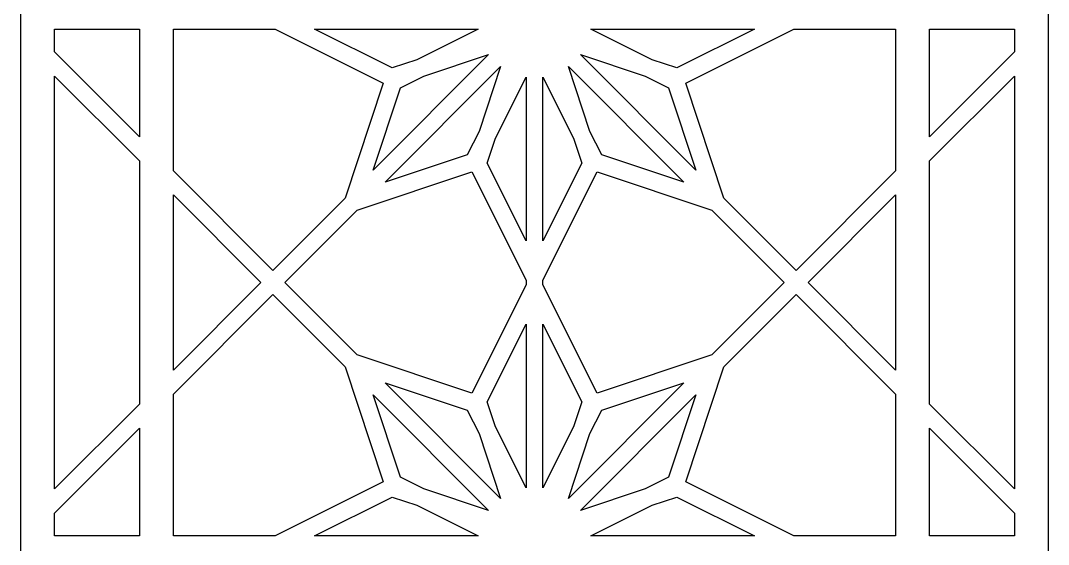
# Model space of a CAD drawing. Header units: centimetres. Extents: x -8.6 to 3.3, y -13.2 to 13.3.
# Drawn here: x -1.87 to 3.29, y 6.62 to 9.25 of the extents above; entities that cross this region are included whole.
import ezdxf

# ---------------------------------------------------------------- set-up
doc = ezdxf.new("R2010")
doc.units = ezdxf.units.CM
doc.header["$MEASUREMENT"] = 0
doc.layers.add('layer 1', color=7, linetype='Continuous')

msp = doc.modelspace()

# ---------------------------------------------------------------- linework, layer by layer
at = {"layer": 'layer 1', "color": 242}
for points, knots in [([(2.68951, -13.19703), (2.68951, -13.19703), (2.5192, -13.19703), (2.5192, -13.19703), (2.5192, -13.19703), (2.5192, -13.19703), (2.22854, -13.19703), (2.22854, -13.19703), (2.22854, -13.19703), (2.22854, -13.19703), (2.10813, -13.19703), (2.10813, -13.19703), (2.10813, -13.19703), (2.10813, -13.19703), (1.97829, -13.19703), (1.97829, -13.19703), (1.97829, -13.19703), (1.97829, -13.19703), (1.85787, -13.19703), (1.85787, -13.19703), (1.85787, -13.19703), (1.85787, -13.19703), (0.75188, -13.19703), (0.75188, -13.19703), (0.75188, -13.19703), (0.75188, -13.19703), (0.66673, -13.19703), (0.66673, -13.19703), (0.66673, -13.19703), (0.66673, -13.19703), (-0.43927, -13.19703), (-0.43927, -13.19703), (-0.43927, -13.19703), (-0.43927, -13.19703), (-0.55968, -13.19703), (-0.55968, -13.19703), (-0.55968, -13.19703), (-0.55968, -13.19703), (-0.68952, -13.19703), (-0.68952, -13.19703), (-0.68952, -13.19703), (-0.68952, -13.19703), (-0.80994, -13.19703), (-0.80994, -13.19703), (-0.80994, -13.19703), (-0.80994, -13.19703), (-1.1006, -13.19703), (-1.1006, -13.19703), (-1.1006, -13.19703), (-1.1006, -13.19703), (-1.27089, -13.19703), (-1.27089, -13.19703), (-1.27089, -13.19703), (-1.27089, -13.19703), (-1.86645, -13.19703), (-1.86645, -13.19703), (-1.86645, -13.19703), (-1.86645, -13.19703), (-1.86645, -11.89027), (-1.86645, -11.89027), (-1.86645, -11.89027), (-1.86645, -11.89027), (-1.86645, -11.78057), (-1.86645, -11.78057), (-1.86645, -11.78057), (-1.86645, -11.78057), (-1.86645, -11.76985), (-1.86645, -11.76985), (-1.86645, -11.76985), (-1.86645, -11.76985), (-1.86645, -11.7511), (-1.86645, -11.7511), (-1.86645, -11.7511), (-1.86645, -11.7511), (-1.86645, -11.69543), (-1.86645, -11.69543), (-1.86645, -11.69543), (-1.86645, -11.69543), (-1.86645, -11.63069), (-1.86645, -11.63069), (-1.86645, -11.63069), (-1.86645, -11.63069), (-1.86645, -9.22246), (-1.86645, -9.22246), (-1.86645, -9.22246), (-1.86645, -9.22246), (-1.86645, -9.15771), (-1.86645, -9.15771), (-1.86645, -9.15771), (-1.86645, -9.15771), (-1.86645, -9.12823), (-1.86645, -9.12823), (-1.86645, -9.12823), (-1.86645, -9.12823), (-1.86645, -9.10204), (-1.86645, -9.10204), (-1.86645, -9.10204), (-1.86645, -9.10204), (-1.86645, -9.07256), (-1.86645, -9.07256), (-1.86645, -9.07256), (-1.86645, -9.07256), (-1.86645, -9.0078), (-1.86645, -9.0078), (-1.86645, -9.0078), (-1.86645, -9.0078), (-1.86645, -6.59958), (-1.86645, -6.59958), (-1.86645, -6.59958), (-1.86645, -6.59958), (-1.86645, -6.53482), (-1.86645, -6.53482), (-1.86645, -6.53482), (-1.86645, -6.53482), (-1.86645, -6.50535), (-1.86645, -6.50535), (-1.86645, -6.50535), (-1.86645, -6.50535), (-1.86645, -6.47915), (-1.86645, -6.47915), (-1.86645, -6.47915), (-1.86645, -6.47915), (-1.86645, -6.44968), (-1.86645, -6.44968), (-1.86645, -6.44968), (-1.86645, -6.44968), (-1.86645, -6.38494), (-1.86645, -6.38494), (-1.86645, -6.38494), (-1.86645, -6.38494), (-1.86645, -3.97671), (-1.86645, -3.97671), (-1.86645, -3.97671), (-1.86645, -3.97671), (-1.86645, -3.91195), (-1.86645, -3.91195), (-1.86645, -3.91195), (-1.86645, -3.91195), (-1.86645, -3.88248), (-1.86645, -3.88248), (-1.86645, -3.88248), (-1.86645, -3.88248), (-1.86645, -3.85629), (-1.86645, -3.85629), (-1.86645, -3.85629), (-1.86645, -3.85629), (-1.86645, -3.82681), (-1.86645, -3.82681), (-1.86645, -3.82681), (-1.86645, -3.82681), (-1.86645, -3.76205), (-1.86645, -3.76205), (-1.86645, -3.76205), (-1.86645, -3.76205), (-1.86645, -1.35383), (-1.86645, -1.35383), (-1.86645, -1.35383), (-1.86645, -1.35383), (-1.86645, -1.28907), (-1.86645, -1.28907), (-1.86645, -1.28907), (-1.86645, -1.28907), (-1.86645, -1.25959), (-1.86645, -1.25959), (-1.86645, -1.25959), (-1.86645, -1.25959), (-1.86645, -1.23342), (-1.86645, -1.23342), (-1.86645, -1.23342), (-1.86645, -1.23342), (-1.86645, -1.20393), (-1.86645, -1.20393), (-1.86645, -1.20393), (-1.86645, -1.20393), (-1.86645, -1.13919), (-1.86645, -1.13919), (-1.86645, -1.13919), (-1.86645, -1.13919), (-1.86645, 1.26904), (-1.86645, 1.26904), (-1.86645, 1.26904), (-1.86645, 1.26904), (-1.86645, 1.3338), (-1.86645, 1.3338), (-1.86645, 1.3338), (-1.86645, 1.3338), (-1.86645, 1.36327), (-1.86645, 1.36327), (-1.86645, 1.36327), (-1.86645, 1.36327), (-1.86645, 1.38947), (-1.86645, 1.38947), (-1.86645, 1.38947), (-1.86645, 1.38947), (-1.86645, 1.41894), (-1.86645, 1.41894), (-1.86645, 1.41894), (-1.86645, 1.41894), (-1.86645, 1.4837), (-1.86645, 1.4837), (-1.86645, 1.4837), (-1.86645, 1.4837), (-1.86645, 3.89192), (-1.86645, 3.89192), (-1.86645, 3.89192), (-1.86645, 3.89192), (-1.86645, 3.95668), (-1.86645, 3.95668), (-1.86645, 3.95668), (-1.86645, 3.95668), (-1.86645, 3.98616), (-1.86645, 3.98616), (-1.86645, 3.98616), (-1.86645, 3.98616), (-1.86645, 4.01233), (-1.86645, 4.01233), (-1.86645, 4.01233), (-1.86645, 4.01233), (-1.86645, 4.04183), (-1.86645, 4.04183), (-1.86645, 4.04183), (-1.86645, 4.04183), (-1.86645, 4.10656), (-1.86645, 4.10656), (-1.86645, 4.10656), (-1.86645, 4.10656), (-1.86645, 6.51479), (-1.86645, 6.51479), (-1.86645, 6.51479), (-1.86645, 6.51479), (-1.86645, 6.57955), (-1.86645, 6.57955), (-1.86645, 6.57955), (-1.86645, 6.57955), (-1.86645, 6.60902), (-1.86645, 6.60902), (-1.86645, 6.60902), (-1.86645, 6.60902), (-1.86645, 6.63522), (-1.86645, 6.63522), (-1.86645, 6.63522), (-1.86645, 6.63522), (-1.86645, 6.66469), (-1.86645, 6.66469), (-1.86645, 6.66469), (-1.86645, 6.66469), (-1.86645, 6.72945), (-1.86645, 6.72945), (-1.86645, 6.72945), (-1.86645, 6.72945), (-1.86645, 9.13768), (-1.86645, 9.13768), (-1.86645, 9.13768), (-1.86645, 9.13768), (-1.86645, 9.20243), (-1.86645, 9.20243), (-1.86645, 9.20243), (-1.86645, 9.20243), (-1.86645, 9.23191), (-1.86645, 9.23191), (-1.86645, 9.23191), (-1.86645, 9.23191), (-1.86645, 9.25808), (-1.86645, 9.25808), (-1.86645, 9.25808), (-1.86645, 9.25808), (-1.86645, 9.28758), (-1.86645, 9.28758), (-1.86645, 9.28758), (-1.86645, 9.28758), (-1.86645, 9.35231), (-1.86645, 9.35231), (-1.86645, 9.35231), (-1.86645, 9.35231), (-1.86645, 11.76054), (-1.86645, 11.76054), (-1.86645, 11.76054), (-1.86645, 11.76054), (-1.86645, 11.8253), (-1.86645, 11.8253), (-1.86645, 11.8253), (-1.86645, 11.8253), (-1.86645, 11.85229), (-1.86645, 11.85229), (-1.86645, 11.85229), (-1.86645, 11.85229), (-1.86645, 11.88097), (-1.86645, 11.88097), (-1.86645, 11.88097), (-1.86645, 11.88097), (-1.86645, 11.91044), (-1.86645, 11.91044), (-1.86645, 11.91044), (-1.86645, 11.91044), (-1.86645, 11.97271), (-1.86645, 11.97271), (-1.86645, 11.97271), (-1.86645, 11.97271), (-1.86645, 13.3269), (-1.86645, 13.3269), (-1.86645, 13.3269), (-1.86645, 13.3269), (-1.27089, 13.3269), (-1.27089, 13.3269), (-1.27089, 13.3269), (-1.27089, 13.3269), (-1.1006, 13.3269), (-1.1006, 13.3269), (-1.1006, 13.3269), (-1.1006, 13.3269), (-0.80994, 13.3269), (-0.80994, 13.3269), (-0.80994, 13.3269), (-0.80994, 13.3269), (-0.68952, 13.3269), (-0.68952, 13.3269), (-0.68952, 13.3269), (-0.68952, 13.3269), (-0.51226, 13.3269), (-0.51226, 13.3269), (-0.51226, 13.3269), (-0.51226, 13.3269), (-0.39184, 13.3269), (-0.39184, 13.3269), (-0.39184, 13.3269), (-0.39184, 13.3269), (0.66673, 13.3269), (0.66673, 13.3269), (0.66673, 13.3269), (0.66673, 13.3269), (0.75188, 13.3269), (0.75188, 13.3269), (0.75188, 13.3269), (0.75188, 13.3269), (1.81045, 13.3269), (1.81045, 13.3269), (1.81045, 13.3269), (1.81045, 13.3269), (1.93086, 13.3269), (1.93086, 13.3269), (1.93086, 13.3269), (1.93086, 13.3269), (2.10813, 13.3269), (2.10813, 13.3269), (2.10813, 13.3269), (2.10813, 13.3269), (2.22854, 13.3269), (2.22854, 13.3269), (2.22854, 13.3269), (2.22854, 13.3269), (2.5192, 13.3269), (2.5192, 13.3269), (2.5192, 13.3269), (2.5192, 13.3269), (2.68951, 13.3269), (2.68951, 13.3269), (2.68951, 13.3269), (2.68951, 13.3269), (3.28507, 13.3269), (3.28507, 13.3269), (3.28507, 13.3269), (3.28507, 13.3269), (3.28507, 11.97271), (3.28507, 11.97271), (3.28507, 11.97271), (3.28507, 11.97271), (3.28507, 11.91044), (3.28507, 11.91044), (3.28507, 11.91044), (3.28507, 11.91044), (3.28507, 11.88097), (3.28507, 11.88097), (3.28507, 11.88097), (3.28507, 11.88097), (3.28507, 11.85229), (3.28507, 11.85229), (3.28507, 11.85229), (3.28507, 11.85229), (3.28507, 11.8253), (3.28507, 11.8253), (3.28507, 11.8253), (3.28507, 11.8253), (3.28507, 11.76054), (3.28507, 11.76054), (3.28507, 11.76054), (3.28507, 11.76054), (3.28507, 9.35231), (3.28507, 9.35231), (3.28507, 9.35231), (3.28507, 9.35231), (3.28507, 9.28758), (3.28507, 9.28758), (3.28507, 9.28758), (3.28507, 9.28758), (3.28507, 9.25808), (3.28507, 9.25808), (3.28507, 9.25808), (3.28507, 9.25808), (3.28507, 9.23189), (3.28507, 9.23189), (3.28507, 9.23189), (3.28507, 9.23189), (3.28507, 9.20243), (3.28507, 9.20243), (3.28507, 9.20243), (3.28507, 9.20243), (3.28507, 9.13768), (3.28507, 9.13768), (3.28507, 9.13768), (3.28507, 9.13768), (3.28507, 6.72945), (3.28507, 6.72945), (3.28507, 6.72945), (3.28507, 6.72945), (3.28507, 6.66469), (3.28507, 6.66469), (3.28507, 6.66469), (3.28507, 6.66469), (3.28507, 6.63522), (3.28507, 6.63522), (3.28507, 6.63522), (3.28507, 6.63522), (3.28507, 6.60902), (3.28507, 6.60902), (3.28507, 6.60902), (3.28507, 6.60902), (3.28507, 6.57955), (3.28507, 6.57955), (3.28507, 6.57955), (3.28507, 6.57955), (3.28507, 6.51479), (3.28507, 6.51479), (3.28507, 6.51479), (3.28507, 6.51479), (3.28507, 4.10656), (3.28507, 4.10656), (3.28507, 4.10656), (3.28507, 4.10656), (3.28507, 4.04183), (3.28507, 4.04183), (3.28507, 4.04183), (3.28507, 4.04183), (3.28507, 4.01233), (3.28507, 4.01233), (3.28507, 4.01233), (3.28507, 4.01233), (3.28507, 3.98616), (3.28507, 3.98616), (3.28507, 3.98616), (3.28507, 3.98616), (3.28507, 3.95668), (3.28507, 3.95668), (3.28507, 3.95668), (3.28507, 3.95668), (3.28507, 3.89192), (3.28507, 3.89192), (3.28507, 3.89192), (3.28507, 3.89192), (3.28507, 1.4837), (3.28507, 1.4837), (3.28507, 1.4837), (3.28507, 1.4837), (3.28507, 1.41894), (3.28507, 1.41894), (3.28507, 1.41894), (3.28507, 1.41894), (3.28507, 1.38947), (3.28507, 1.38947), (3.28507, 1.38947), (3.28507, 1.38947), (3.28507, 1.36327), (3.28507, 1.36327), (3.28507, 1.36327), (3.28507, 1.36327), (3.28507, 1.3338), (3.28507, 1.3338), (3.28507, 1.3338), (3.28507, 1.3338), (3.28507, 1.26904), (3.28507, 1.26904), (3.28507, 1.26904), (3.28507, 1.26904), (3.28507, -1.13917), (3.28507, -1.13917), (3.28507, -1.13917), (3.28507, -1.13917), (3.28507, -1.20393), (3.28507, -1.20393), (3.28507, -1.20393), (3.28507, -1.20393), (3.28507, -1.23342), (3.28507, -1.23342), (3.28507, -1.23342), (3.28507, -1.23342), (3.28507, -1.25959), (3.28507, -1.25959), (3.28507, -1.25959), (3.28507, -1.25959), (3.28507, -1.28907), (3.28507, -1.28907), (3.28507, -1.28907), (3.28507, -1.28907), (3.28507, -1.35383), (3.28507, -1.35383), (3.28507, -1.35383), (3.28507, -1.35383), (3.28507, -3.76205), (3.28507, -3.76205), (3.28507, -3.76205), (3.28507, -3.76205), (3.28507, -3.82681), (3.28507, -3.82681), (3.28507, -3.82681), (3.28507, -3.82681), (3.28507, -3.85629), (3.28507, -3.85629), (3.28507, -3.85629), (3.28507, -3.85629), (3.28507, -3.88248), (3.28507, -3.88248), (3.28507, -3.88248), (3.28507, -3.88248), (3.28507, -3.91195), (3.28507, -3.91195), (3.28507, -3.91195), (3.28507, -3.91195), (3.28507, -3.97671), (3.28507, -3.97671), (3.28507, -3.97671), (3.28507, -3.97671), (3.28507, -6.38492), (3.28507, -6.38492), (3.28507, -6.38492), (3.28507, -6.38492), (3.28507, -6.44968), (3.28507, -6.44968), (3.28507, -6.44968), (3.28507, -6.44968), (3.28507, -6.47917), (3.28507, -6.47917), (3.28507, -6.47917), (3.28507, -6.47917), (3.28507, -6.50535), (3.28507, -6.50535), (3.28507, -6.50535), (3.28507, -6.50535), (3.28507, -6.53482), (3.28507, -6.53482), (3.28507, -6.53482), (3.28507, -6.53482), (3.28507, -6.59958), (3.28507, -6.59958), (3.28507, -6.59958), (3.28507, -6.59958), (3.28507, -9.0078), (3.28507, -9.0078), (3.28507, -9.0078), (3.28507, -9.0078), (3.28507, -9.07256), (3.28507, -9.07256), (3.28507, -9.07256), (3.28507, -9.07256), (3.28507, -9.10204), (3.28507, -9.10204), (3.28507, -9.10204), (3.28507, -9.10204), (3.28507, -9.12823), (3.28507, -9.12823), (3.28507, -9.12823), (3.28507, -9.12823), (3.28507, -9.15771), (3.28507, -9.15771), (3.28507, -9.15771), (3.28507, -9.15771), (3.28507, -9.22246), (3.28507, -9.22246), (3.28507, -9.22246), (3.28507, -9.22246), (3.28507, -11.63067), (3.28507, -11.63067), (3.28507, -11.63067), (3.28507, -11.63067), (3.28507, -11.69543), (3.28507, -11.69543), (3.28507, -11.69543), (3.28507, -11.69543), (3.28507, -11.7511), (3.28507, -11.7511), (3.28507, -11.7511), (3.28507, -11.7511), (3.28507, -11.76985), (3.28507, -11.76985), (3.28507, -11.76985), (3.28507, -11.76985), (3.28507, -11.78057), (3.28507, -11.78057), (3.28507, -11.78057), (3.28507, -11.78057), (3.28507, -11.89025), (3.28507, -11.89025), (3.28507, -11.89025), (3.28507, -11.89025), (3.28507, -13.19703), (3.28507, -13.19703), (3.28507, -13.19703), (3.28507, -13.19703), (2.68951, -13.19703), (2.68951, -13.19703)], [0, 0, 0, 0, 0.0065359, 0.0065359, 0.0065359, 0.0065359, 0.0130719, 0.0130719, 0.0130719, 0.0130719, 0.0196078, 0.0196078, 0.0196078, 0.0196078, 0.0261438, 0.0261438, 0.0261438, 0.0261438, 0.0326797, 0.0326797, 0.0326797, 0.0326797, 0.0392157, 0.0392157, 0.0392157, 0.0392157, 0.0457516, 0.0457516, 0.0457516, 0.0457516, 0.0522876, 0.0522876, 0.0522876, 0.0522876, 0.0588235, 0.0588235, 0.0588235, 0.0588235, 0.0653595, 0.0653595, 0.0653595, 0.0653595, 0.0718954, 0.0718954, 0.0718954, 0.0718954, 0.0784314, 0.0784314, 0.0784314, 0.0784314, 0.0849673, 0.0849673, 0.0849673, 0.0849673, 0.0915033, 0.0915033, 0.0915033, 0.0915033, 0.0980392, 0.0980392, 0.0980392, 0.0980392, 0.1045752, 0.1045752, 0.1045752, 0.1045752, 0.1111111, 0.1111111, 0.1111111, 0.1111111, 0.1176471, 0.1176471, 0.1176471, 0.1176471, 0.124183, 0.124183, 0.124183, 0.124183, 0.130719, 0.130719, 0.130719, 0.130719, 0.1372549, 0.1372549, 0.1372549, 0.1372549, 0.1437908, 0.1437908, 0.1437908, 0.1437908, 0.1503268, 0.1503268, 0.1503268, 0.1503268, 0.1568627, 0.1568627, 0.1568627, 0.1568627, 0.1633987, 0.1633987, 0.1633987, 0.1633987, 0.1699346, 0.1699346, 0.1699346, 0.1699346, 0.1764706, 0.1764706, 0.1764706, 0.1764706, 0.1830065, 0.1830065, 0.1830065, 0.1830065, 0.1895425, 0.1895425, 0.1895425, 0.1895425, 0.1960784, 0.1960784, 0.1960784, 0.1960784, 0.2026144, 0.2026144, 0.2026144, 0.2026144, 0.2091503, 0.2091503, 0.2091503, 0.2091503, 0.2156863, 0.2156863, 0.2156863, 0.2156863, 0.2222222, 0.2222222, 0.2222222, 0.2222222, 0.2287582, 0.2287582, 0.2287582, 0.2287582, 0.2352941, 0.2352941, 0.2352941, 0.2352941, 0.2418301, 0.2418301, 0.2418301, 0.2418301, 0.248366, 0.248366, 0.248366, 0.248366, 0.254902, 0.254902, 0.254902, 0.254902, 0.2614379, 0.2614379, 0.2614379, 0.2614379, 0.2679739, 0.2679739, 0.2679739, 0.2679739, 0.2745098, 0.2745098, 0.2745098, 0.2745098, 0.2810458, 0.2810458, 0.2810458, 0.2810458, 0.2875817, 0.2875817, 0.2875817, 0.2875817, 0.2941176, 0.2941176, 0.2941176, 0.2941176, 0.3006536, 0.3006536, 0.3006536, 0.3006536, 0.3071895, 0.3071895, 0.3071895, 0.3071895, 0.3137255, 0.3137255, 0.3137255, 0.3137255, 0.3202614, 0.3202614, 0.3202614, 0.3202614, 0.3267974, 0.3267974, 0.3267974, 0.3267974, 0.3333333, 0.3333333, 0.3333333, 0.3333333, 0.3398693, 0.3398693, 0.3398693, 0.3398693, 0.3464052, 0.3464052, 0.3464052, 0.3464052, 0.3529412, 0.3529412, 0.3529412, 0.3529412, 0.3594771, 0.3594771, 0.3594771, 0.3594771, 0.3660131, 0.3660131, 0.3660131, 0.3660131, 0.372549, 0.372549, 0.372549, 0.372549, 0.379085, 0.379085, 0.379085, 0.379085, 0.3856209, 0.3856209, 0.3856209, 0.3856209, 0.3921569, 0.3921569, 0.3921569, 0.3921569, 0.3986928, 0.3986928, 0.3986928, 0.3986928, 0.4052288, 0.4052288, 0.4052288, 0.4052288, 0.4117647, 0.4117647, 0.4117647, 0.4117647, 0.4183007, 0.4183007, 0.4183007, 0.4183007, 0.4248366, 0.4248366, 0.4248366, 0.4248366, 0.4313725, 0.4313725, 0.4313725, 0.4313725, 0.4379085, 0.4379085, 0.4379085, 0.4379085, 0.4444444, 0.4444444, 0.4444444, 0.4444444, 0.4509804, 0.4509804, 0.4509804, 0.4509804, 0.4575163, 0.4575163, 0.4575163, 0.4575163, 0.4640523, 0.4640523, 0.4640523, 0.4640523, 0.4705882, 0.4705882, 0.4705882, 0.4705882, 0.4771242, 0.4771242, 0.4771242, 0.4771242, 0.4836601, 0.4836601, 0.4836601, 0.4836601, 0.4901961, 0.4901961, 0.4901961, 0.4901961, 0.496732, 0.496732, 0.496732, 0.496732, 0.503268, 0.503268, 0.503268, 0.503268, 0.5098039, 0.5098039, 0.5098039, 0.5098039, 0.5163399, 0.5163399, 0.5163399, 0.5163399, 0.5228758, 0.5228758, 0.5228758, 0.5228758, 0.5294118, 0.5294118, 0.5294118, 0.5294118, 0.5359477, 0.5359477, 0.5359477, 0.5359477, 0.5424837, 0.5424837, 0.5424837, 0.5424837, 0.5490196, 0.5490196, 0.5490196, 0.5490196, 0.5555556, 0.5555556, 0.5555556, 0.5555556, 0.5620915, 0.5620915, 0.5620915, 0.5620915, 0.5686275, 0.5686275, 0.5686275, 0.5686275, 0.5751634, 0.5751634, 0.5751634, 0.5751634, 0.5816993, 0.5816993, 0.5816993, 0.5816993, 0.5882353, 0.5882353, 0.5882353, 0.5882353, 0.5947712, 0.5947712, 0.5947712, 0.5947712, 0.6013072, 0.6013072, 0.6013072, 0.6013072, 0.6078431, 0.6078431, 0.6078431, 0.6078431, 0.6143791, 0.6143791, 0.6143791, 0.6143791, 0.620915, 0.620915, 0.620915, 0.620915, 0.627451, 0.627451, 0.627451, 0.627451, 0.6339869, 0.6339869, 0.6339869, 0.6339869, 0.6405229, 0.6405229, 0.6405229, 0.6405229, 0.6470588, 0.6470588, 0.6470588, 0.6470588, 0.6535948, 0.6535948, 0.6535948, 0.6535948, 0.6601307, 0.6601307, 0.6601307, 0.6601307, 0.6666667, 0.6666667, 0.6666667, 0.6666667, 0.6732026, 0.6732026, 0.6732026, 0.6732026, 0.6797386, 0.6797386, 0.6797386, 0.6797386, 0.6862745, 0.6862745, 0.6862745, 0.6862745, 0.6928105, 0.6928105, 0.6928105, 0.6928105, 0.6993464, 0.6993464, 0.6993464, 0.6993464, 0.7058824, 0.7058824, 0.7058824, 0.7058824, 0.7124183, 0.7124183, 0.7124183, 0.7124183, 0.7189542, 0.7189542, 0.7189542, 0.7189542, 0.7254902, 0.7254902, 0.7254902, 0.7254902, 0.7320261, 0.7320261, 0.7320261, 0.7320261, 0.7385621, 0.7385621, 0.7385621, 0.7385621, 0.745098, 0.745098, 0.745098, 0.745098, 0.751634, 0.751634, 0.751634, 0.751634, 0.7581699, 0.7581699, 0.7581699, 0.7581699, 0.7647059, 0.7647059, 0.7647059, 0.7647059, 0.7712418, 0.7712418, 0.7712418, 0.7712418, 0.7777778, 0.7777778, 0.7777778, 0.7777778, 0.7843137, 0.7843137, 0.7843137, 0.7843137, 0.7908497, 0.7908497, 0.7908497, 0.7908497, 0.7973856, 0.7973856, 0.7973856, 0.7973856, 0.8039216, 0.8039216, 0.8039216, 0.8039216, 0.8104575, 0.8104575, 0.8104575, 0.8104575, 0.8169935, 0.8169935, 0.8169935, 0.8169935, 0.8235294, 0.8235294, 0.8235294, 0.8235294, 0.8300654, 0.8300654, 0.8300654, 0.8300654, 0.8366013, 0.8366013, 0.8366013, 0.8366013, 0.8431373, 0.8431373, 0.8431373, 0.8431373, 0.8496732, 0.8496732, 0.8496732, 0.8496732, 0.8562092, 0.8562092, 0.8562092, 0.8562092, 0.8627451, 0.8627451, 0.8627451, 0.8627451, 0.869281, 0.869281, 0.869281, 0.869281, 0.875817, 0.875817, 0.875817, 0.875817, 0.8823529, 0.8823529, 0.8823529, 0.8823529, 0.8888889, 0.8888889, 0.8888889, 0.8888889, 0.8954248, 0.8954248, 0.8954248, 0.8954248, 0.9019608, 0.9019608, 0.9019608, 0.9019608, 0.9084967, 0.9084967, 0.9084967, 0.9084967, 0.9150327, 0.9150327, 0.9150327, 0.9150327, 0.9215686, 0.9215686, 0.9215686, 0.9215686, 0.9281046, 0.9281046, 0.9281046, 0.9281046, 0.9346405, 0.9346405, 0.9346405, 0.9346405, 0.9411765, 0.9411765, 0.9411765, 0.9411765, 0.9477124, 0.9477124, 0.9477124, 0.9477124, 0.9542484, 0.9542484, 0.9542484, 0.9542484, 0.9607843, 0.9607843, 0.9607843, 0.9607843, 0.9673203, 0.9673203, 0.9673203, 0.9673203, 0.9738562, 0.9738562, 0.9738562, 0.9738562, 0.9803922, 0.9803922, 0.9803922, 0.9803922, 0.9869281, 0.9869281, 0.9869281, 0.9869281, 1, 1, 1, 1]), ([(-1.27089, 9.20243), (-1.27089, 9.20243), (-1.69616, 9.20243), (-1.69616, 9.20243), (-1.69616, 9.20243), (-1.69616, 9.20243), (-1.69616, 9.08779), (-1.69616, 9.08779), (-1.69616, 9.08779), (-1.69616, 9.08779), (-1.27089, 8.66252), (-1.27089, 8.66252), (-1.27089, 8.66252), (-1.27089, 8.66252), (-1.27089, 9.20243), (-1.27089, 9.20243)], [0, 0, 0, 0, 0.2, 0.2, 0.2, 0.2, 0.4, 0.4, 0.4, 0.4, 0.6, 0.6, 0.6, 0.6, 1, 1, 1, 1]), ([(-0.60214, 7.99377), (-0.60214, 7.99377), (-0.23998, 8.35592), (-0.23998, 8.35592), (-0.23998, 8.35592), (-0.23998, 8.35592), (-0.04873, 8.93099), (-0.04873, 8.93099), (-0.04873, 8.93099), (-0.04873, 8.93099), (-0.59067, 9.20243), (-0.59067, 9.20243), (-0.59067, 9.20243), (-0.59067, 9.20243), (-1.1006, 9.20243), (-1.1006, 9.20243), (-1.1006, 9.20243), (-1.1006, 9.20243), (-1.1006, 8.49223), (-1.1006, 8.49223), (-1.1006, 8.49223), (-1.1006, 8.49223), (-0.60214, 7.99377), (-0.60214, 7.99377)], [0, 0, 0, 0, 0.1428571, 0.1428571, 0.1428571, 0.1428571, 0.2857143, 0.2857143, 0.2857143, 0.2857143, 0.4285714, 0.4285714, 0.4285714, 0.4285714, 0.5714286, 0.5714286, 0.5714286, 0.5714286, 0.7142857, 0.7142857, 0.7142857, 0.7142857, 1, 1, 1, 1]), ([(0.42648, 9.20243), (0.42648, 9.20243), (-0.39284, 9.20243), (-0.39284, 9.20243), (-0.39284, 9.20243), (-0.39284, 9.20243), (-0.00408, 9.00772), (-0.00408, 9.00772), (-0.00408, 9.00772), (-0.00408, 9.00772), (0.1204, 9.04913), (0.1204, 9.04913), (0.1204, 9.04913), (0.1204, 9.04913), (0.42648, 9.20243), (0.42648, 9.20243)], [0, 0, 0, 0, 0.2, 0.2, 0.2, 0.2, 0.4, 0.4, 0.4, 0.4, 0.6, 0.6, 0.6, 0.6, 1, 1, 1, 1]), ([(1.81143, 9.20243), (1.81143, 9.20243), (0.99213, 9.20243), (0.99213, 9.20243), (0.99213, 9.20243), (0.99213, 9.20243), (1.29822, 9.04913), (1.29822, 9.04913), (1.29822, 9.04913), (1.29822, 9.04913), (1.42269, 9.00773), (1.42269, 9.00773), (1.42269, 9.00773), (1.42269, 9.00773), (1.81143, 9.20243), (1.81143, 9.20243)], [0, 0, 0, 0, 0.2, 0.2, 0.2, 0.2, 0.4, 0.4, 0.4, 0.4, 0.6, 0.6, 0.6, 0.6, 1, 1, 1, 1]), ([(2.5192, 9.20243), (2.5192, 9.20243), (2.00928, 9.20243), (2.00928, 9.20243), (2.00928, 9.20243), (2.00928, 9.20243), (1.46734, 8.931), (1.46734, 8.931), (1.46734, 8.931), (1.46734, 8.931), (1.65861, 8.35591), (1.65861, 8.35591), (1.65861, 8.35591), (1.65861, 8.35591), (2.02075, 7.99377), (2.02075, 7.99377), (2.02075, 7.99377), (2.02075, 7.99377), (2.5192, 8.49222), (2.5192, 8.49222), (2.5192, 8.49222), (2.5192, 8.49222), (2.5192, 9.20243), (2.5192, 9.20243)], [0, 0, 0, 0, 0.1428571, 0.1428571, 0.1428571, 0.1428571, 0.2857143, 0.2857143, 0.2857143, 0.2857143, 0.4285714, 0.4285714, 0.4285714, 0.4285714, 0.5714286, 0.5714286, 0.5714286, 0.5714286, 0.7142857, 0.7142857, 0.7142857, 0.7142857, 1, 1, 1, 1]), ([(2.68951, 9.20243), (2.68951, 9.20243), (2.68951, 8.66252), (2.68951, 8.66252), (2.68951, 8.66252), (2.68951, 8.66252), (3.11477, 9.08779), (3.11477, 9.08779), (3.11477, 9.08779), (3.11477, 9.08779), (3.11477, 9.20243), (3.11477, 9.20243), (3.11477, 9.20243), (3.11477, 9.20243), (2.68951, 9.20243), (2.68951, 9.20243)], [0, 0, 0, 0, 0.2, 0.2, 0.2, 0.2, 0.4, 0.4, 0.4, 0.4, 0.6, 0.6, 0.6, 0.6, 1, 1, 1, 1]), ([(-0.10008, 8.49582), (-0.10008, 8.49582), (0.47917, 9.07507), (0.47917, 9.07507), (0.47917, 9.07507), (0.47917, 9.07507), (0.15439, 8.96705), (0.15439, 8.96705), (0.15439, 8.96705), (0.15439, 8.96705), (0.0371, 8.90831), (0.0371, 8.90831), (0.0371, 8.90831), (0.0371, 8.90831), (-0.10008, 8.49582), (-0.10008, 8.49582)], [0, 0, 0, 0, 0.2, 0.2, 0.2, 0.2, 0.4, 0.4, 0.4, 0.4, 0.6, 0.6, 0.6, 0.6, 1, 1, 1, 1]), ([(0.93943, 9.07509), (0.93943, 9.07509), (1.51869, 8.49582), (1.51869, 8.49582), (1.51869, 8.49582), (1.51869, 8.49582), (1.38151, 8.90831), (1.38151, 8.90831), (1.38151, 8.90831), (1.38151, 8.90831), (1.26423, 8.96706), (1.26423, 8.96706), (1.26423, 8.96706), (1.26423, 8.96706), (0.93943, 9.07509), (0.93943, 9.07509)], [0, 0, 0, 0, 0.2, 0.2, 0.2, 0.2, 0.4, 0.4, 0.4, 0.4, 0.6, 0.6, 0.6, 0.6, 1, 1, 1, 1]), ([(-1.69616, 6.89974), (-1.69616, 6.89974), (-1.27089, 7.32501), (-1.27089, 7.32501), (-1.27089, 7.32501), (-1.27089, 7.32501), (-1.27089, 8.54212), (-1.27089, 8.54212), (-1.27089, 8.54212), (-1.27089, 8.54212), (-1.69616, 8.96738), (-1.69616, 8.96738), (-1.69616, 8.96738), (-1.69616, 8.96738), (-1.69616, 8.96737), (-1.69616, 8.96737), (-1.69616, 8.96737), (-1.69616, 8.96737), (-1.69616, 6.89974), (-1.69616, 6.89974)], [0, 0, 0, 0, 0.1666667, 0.1666667, 0.1666667, 0.1666667, 0.3333333, 0.3333333, 0.3333333, 0.3333333, 0.5, 0.5, 0.5, 0.5, 0.6666667, 0.6666667, 0.6666667, 0.6666667, 1, 1, 1, 1]), ([(0.53941, 9.01488), (0.53941, 9.01488), (-0.03992, 8.43556), (-0.03992, 8.43556), (-0.03992, 8.43556), (-0.03992, 8.43556), (0.37263, 8.57278), (0.37263, 8.57278), (0.37263, 8.57278), (0.37263, 8.57278), (0.43138, 8.69007), (0.43138, 8.69007), (0.43138, 8.69007), (0.43138, 8.69007), (0.53941, 9.01488), (0.53941, 9.01488)], [0, 0, 0, 0, 0.2, 0.2, 0.2, 0.2, 0.4, 0.4, 0.4, 0.4, 0.6, 0.6, 0.6, 0.6, 1, 1, 1, 1]), ([(1.45852, 8.43559), (1.45852, 8.43559), (0.87921, 9.01488), (0.87921, 9.01488), (0.87921, 9.01488), (0.87921, 9.01488), (0.98723, 8.69007), (0.98723, 8.69007), (0.98723, 8.69007), (0.98723, 8.69007), (1.04598, 8.57278), (1.04598, 8.57278), (1.04598, 8.57278), (1.04598, 8.57278), (1.45852, 8.43559), (1.45852, 8.43559)], [0, 0, 0, 0, 0.2, 0.2, 0.2, 0.2, 0.4, 0.4, 0.4, 0.4, 0.6, 0.6, 0.6, 0.6, 1, 1, 1, 1]), ([(2.68951, 8.54212), (2.68951, 8.54212), (2.68951, 7.32501), (2.68951, 7.32501), (2.68951, 7.32501), (2.68951, 7.32501), (3.11477, 6.89974), (3.11477, 6.89974), (3.11477, 6.89974), (3.11477, 6.89974), (3.11477, 8.96737), (3.11477, 8.96737), (3.11477, 8.96737), (3.11477, 8.96737), (3.11477, 8.96738), (3.11477, 8.96738), (3.11477, 8.96738), (3.11477, 8.96738), (2.68951, 8.54212), (2.68951, 8.54212)], [0, 0, 0, 0, 0.1666667, 0.1666667, 0.1666667, 0.1666667, 0.3333333, 0.3333333, 0.3333333, 0.3333333, 0.5, 0.5, 0.5, 0.5, 0.6666667, 0.6666667, 0.6666667, 0.6666667, 1, 1, 1, 1]), ([(0.66673, 8.1429), (0.66673, 8.1429), (0.66673, 8.2567), (0.66673, 8.2567), (0.66673, 8.2567), (0.66673, 8.2567), (0.66673, 8.96214), (0.66673, 8.96214), (0.66673, 8.96214), (0.66673, 8.96214), (0.51345, 8.65607), (0.51345, 8.65607), (0.51345, 8.65607), (0.51345, 8.65607), (0.47205, 8.53161), (0.47205, 8.53161), (0.47205, 8.53161), (0.47205, 8.53161), (0.66673, 8.1429), (0.66673, 8.1429)], [0, 0, 0, 0, 0.1666667, 0.1666667, 0.1666667, 0.1666667, 0.3333333, 0.3333333, 0.3333333, 0.3333333, 0.5, 0.5, 0.5, 0.5, 0.6666667, 0.6666667, 0.6666667, 0.6666667, 1, 1, 1, 1]), ([(0.75188, 8.96214), (0.75188, 8.96214), (0.75188, 8.2567), (0.75188, 8.2567), (0.75188, 8.2567), (0.75188, 8.2567), (0.75188, 8.1429), (0.75188, 8.1429), (0.75188, 8.1429), (0.75188, 8.1429), (0.94656, 8.53161), (0.94656, 8.53161), (0.94656, 8.53161), (0.94656, 8.53161), (0.90517, 8.65609), (0.90517, 8.65609), (0.90517, 8.65609), (0.90517, 8.65609), (0.75188, 8.96214), (0.75188, 8.96214)], [0, 0, 0, 0, 0.1666667, 0.1666667, 0.1666667, 0.1666667, 0.3333333, 0.3333333, 0.3333333, 0.3333333, 0.5, 0.5, 0.5, 0.5, 0.6666667, 0.6666667, 0.6666667, 0.6666667, 1, 1, 1, 1]), ([(-0.54193, 7.93356), (-0.54193, 7.93356), (-0.17979, 7.57142), (-0.17979, 7.57142), (-0.17979, 7.57142), (-0.17979, 7.57142), (0.39532, 7.38015), (0.39532, 7.38015), (0.39532, 7.38015), (0.39532, 7.38015), (0.66673, 7.92205), (0.66673, 7.92205), (0.66673, 7.92205), (0.66673, 7.92205), (0.66673, 7.94504), (0.66673, 7.94504), (0.66673, 7.94504), (0.66673, 7.94504), (0.39532, 8.48695), (0.39532, 8.48695), (0.39532, 8.48695), (0.39532, 8.48695), (-0.17982, 8.29566), (-0.17982, 8.29566), (-0.17982, 8.29566), (-0.17982, 8.29566), (-0.54193, 7.93356), (-0.54193, 7.93356)], [0, 0, 0, 0, 0.125, 0.125, 0.125, 0.125, 0.25, 0.25, 0.25, 0.25, 0.375, 0.375, 0.375, 0.375, 0.5, 0.5, 0.5, 0.5, 0.625, 0.625, 0.625, 0.625, 0.75, 0.75, 0.75, 0.75, 1, 1, 1, 1]), ([(1.5984, 7.57142), (1.5984, 7.57142), (1.96054, 7.93356), (1.96054, 7.93356), (1.96054, 7.93356), (1.96054, 7.93356), (1.59842, 8.29569), (1.59842, 8.29569), (1.59842, 8.29569), (1.59842, 8.29569), (1.02329, 8.48695), (1.02329, 8.48695), (1.02329, 8.48695), (1.02329, 8.48695), (0.75188, 7.94504), (0.75188, 7.94504), (0.75188, 7.94504), (0.75188, 7.94504), (0.75188, 7.92205), (0.75188, 7.92205), (0.75188, 7.92205), (0.75188, 7.92205), (1.02329, 7.38014), (1.02329, 7.38014), (1.02329, 7.38014), (1.02329, 7.38014), (1.5984, 7.57142), (1.5984, 7.57142)], [0, 0, 0, 0, 0.125, 0.125, 0.125, 0.125, 0.25, 0.25, 0.25, 0.25, 0.375, 0.375, 0.375, 0.375, 0.5, 0.5, 0.5, 0.5, 0.625, 0.625, 0.625, 0.625, 0.75, 0.75, 0.75, 0.75, 1, 1, 1, 1]), ([(-1.1006, 7.4953), (-1.1006, 7.4953), (-0.66234, 7.93356), (-0.66234, 7.93356), (-0.66234, 7.93356), (-0.66234, 7.93356), (-1.1006, 8.37182), (-1.1006, 8.37182), (-1.1006, 8.37182), (-1.1006, 8.37182), (-1.1006, 7.4953), (-1.1006, 7.4953)], [0, 0, 0, 0, 0.25, 0.25, 0.25, 0.25, 0.5, 0.5, 0.5, 0.5, 1, 1, 1, 1]), ([(2.5192, 8.37181), (2.5192, 8.37181), (2.08095, 7.93356), (2.08095, 7.93356), (2.08095, 7.93356), (2.08095, 7.93356), (2.5192, 7.49531), (2.5192, 7.49531), (2.5192, 7.49531), (2.5192, 7.49531), (2.5192, 8.37181), (2.5192, 8.37181)], [0, 0, 0, 0, 0.25, 0.25, 0.25, 0.25, 0.5, 0.5, 0.5, 0.5, 1, 1, 1, 1]), ([(-1.1006, 6.66469), (-1.1006, 6.66469), (-0.59064, 6.66469), (-0.59064, 6.66469), (-0.59064, 6.66469), (-0.59064, 6.66469), (-0.04873, 6.93611), (-0.04873, 6.93611), (-0.04873, 6.93611), (-0.04873, 6.93611), (-0.23999, 7.51122), (-0.23999, 7.51122), (-0.23999, 7.51122), (-0.23999, 7.51122), (-0.60214, 7.87336), (-0.60214, 7.87336), (-0.60214, 7.87336), (-0.60214, 7.87336), (-1.1006, 7.37489), (-1.1006, 7.37489), (-1.1006, 7.37489), (-1.1006, 7.37489), (-1.1006, 6.66469), (-1.1006, 6.66469)], [0, 0, 0, 0, 0.1428571, 0.1428571, 0.1428571, 0.1428571, 0.2857143, 0.2857143, 0.2857143, 0.2857143, 0.4285714, 0.4285714, 0.4285714, 0.4285714, 0.5714286, 0.5714286, 0.5714286, 0.5714286, 0.7142857, 0.7142857, 0.7142857, 0.7142857, 1, 1, 1, 1]), ([(2.02075, 7.87336), (2.02075, 7.87336), (1.65861, 7.51122), (1.65861, 7.51122), (1.65861, 7.51122), (1.65861, 7.51122), (1.46734, 6.93609), (1.46734, 6.93609), (1.46734, 6.93609), (1.46734, 6.93609), (2.00922, 6.66469), (2.00922, 6.66469), (2.00922, 6.66469), (2.00922, 6.66469), (2.5192, 6.66469), (2.5192, 6.66469), (2.5192, 6.66469), (2.5192, 6.66469), (2.5192, 7.37491), (2.5192, 7.37491), (2.5192, 7.37491), (2.5192, 7.37491), (2.02075, 7.87336), (2.02075, 7.87336)], [0, 0, 0, 0, 0.1428571, 0.1428571, 0.1428571, 0.1428571, 0.2857143, 0.2857143, 0.2857143, 0.2857143, 0.4285714, 0.4285714, 0.4285714, 0.4285714, 0.5714286, 0.5714286, 0.5714286, 0.5714286, 0.7142857, 0.7142857, 0.7142857, 0.7142857, 1, 1, 1, 1]), ([(0.66673, 6.90496), (0.66673, 6.90496), (0.66673, 7.61042), (0.66673, 7.61042), (0.66673, 7.61042), (0.66673, 7.61042), (0.66673, 7.72421), (0.66673, 7.72421), (0.66673, 7.72421), (0.66673, 7.72421), (0.47205, 7.33549), (0.47205, 7.33549), (0.47205, 7.33549), (0.47205, 7.33549), (0.51345, 7.21102), (0.51345, 7.21102), (0.51345, 7.21102), (0.51345, 7.21102), (0.66673, 6.90496), (0.66673, 6.90496)], [0, 0, 0, 0, 0.1666667, 0.1666667, 0.1666667, 0.1666667, 0.3333333, 0.3333333, 0.3333333, 0.3333333, 0.5, 0.5, 0.5, 0.5, 0.6666667, 0.6666667, 0.6666667, 0.6666667, 1, 1, 1, 1]), ([(0.75188, 7.72421), (0.75188, 7.72421), (0.75188, 7.61042), (0.75188, 7.61042), (0.75188, 7.61042), (0.75188, 7.61042), (0.75188, 6.90496), (0.75188, 6.90496), (0.75188, 6.90496), (0.75188, 6.90496), (0.90517, 7.21102), (0.90517, 7.21102), (0.90517, 7.21102), (0.90517, 7.21102), (0.94656, 7.3355), (0.94656, 7.3355), (0.94656, 7.3355), (0.94656, 7.3355), (0.75188, 7.72421), (0.75188, 7.72421)], [0, 0, 0, 0, 0.1666667, 0.1666667, 0.1666667, 0.1666667, 0.3333333, 0.3333333, 0.3333333, 0.3333333, 0.5, 0.5, 0.5, 0.5, 0.6666667, 0.6666667, 0.6666667, 0.6666667, 1, 1, 1, 1]), ([(-0.03989, 7.43152), (-0.03989, 7.43152), (0.53941, 6.85222), (0.53941, 6.85222), (0.53941, 6.85222), (0.53941, 6.85222), (0.43138, 7.17703), (0.43138, 7.17703), (0.43138, 7.17703), (0.43138, 7.17703), (0.37263, 7.29432), (0.37263, 7.29432), (0.37263, 7.29432), (0.37263, 7.29432), (-0.03989, 7.43152), (-0.03989, 7.43152)], [0, 0, 0, 0, 0.2, 0.2, 0.2, 0.2, 0.4, 0.4, 0.4, 0.4, 0.6, 0.6, 0.6, 0.6, 1, 1, 1, 1]), ([(0.87921, 6.85222), (0.87921, 6.85222), (1.4585, 7.43152), (1.4585, 7.43152), (1.4585, 7.43152), (1.4585, 7.43152), (1.04598, 7.29431), (1.04598, 7.29431), (1.04598, 7.29431), (1.04598, 7.29431), (0.98723, 7.17703), (0.98723, 7.17703), (0.98723, 7.17703), (0.98723, 7.17703), (0.87921, 6.85222), (0.87921, 6.85222)], [0, 0, 0, 0, 0.2, 0.2, 0.2, 0.2, 0.4, 0.4, 0.4, 0.4, 0.6, 0.6, 0.6, 0.6, 1, 1, 1, 1]), ([(0.4792, 6.79202), (0.4792, 6.79202), (-0.10009, 7.37132), (-0.10009, 7.37132), (-0.10009, 7.37132), (-0.10009, 7.37132), (0.0371, 6.95878), (0.0371, 6.95878), (0.0371, 6.95878), (0.0371, 6.95878), (0.15439, 6.90005), (0.15439, 6.90005), (0.15439, 6.90005), (0.15439, 6.90005), (0.4792, 6.79202), (0.4792, 6.79202)], [0, 0, 0, 0, 0.2, 0.2, 0.2, 0.2, 0.4, 0.4, 0.4, 0.4, 0.6, 0.6, 0.6, 0.6, 1, 1, 1, 1]), ([(1.51871, 7.37132), (1.51871, 7.37132), (0.93938, 6.79199), (0.93938, 6.79199), (0.93938, 6.79199), (0.93938, 6.79199), (1.26423, 6.90003), (1.26423, 6.90003), (1.26423, 6.90003), (1.26423, 6.90003), (1.38151, 6.95878), (1.38151, 6.95878), (1.38151, 6.95878), (1.38151, 6.95878), (1.51871, 7.37132), (1.51871, 7.37132)], [0, 0, 0, 0, 0.2, 0.2, 0.2, 0.2, 0.4, 0.4, 0.4, 0.4, 0.6, 0.6, 0.6, 0.6, 1, 1, 1, 1]), ([(-1.69616, 6.66469), (-1.69616, 6.66469), (-1.27089, 6.66469), (-1.27089, 6.66469), (-1.27089, 6.66469), (-1.27089, 6.66469), (-1.27089, 7.2046), (-1.27089, 7.2046), (-1.27089, 7.2046), (-1.27089, 7.2046), (-1.69616, 6.77933), (-1.69616, 6.77933), (-1.69616, 6.77933), (-1.69616, 6.77933), (-1.69616, 6.66469), (-1.69616, 6.66469)], [0, 0, 0, 0, 0.2, 0.2, 0.2, 0.2, 0.4, 0.4, 0.4, 0.4, 0.6, 0.6, 0.6, 0.6, 1, 1, 1, 1]), ([(2.68951, 7.2046), (2.68951, 7.2046), (2.68951, 6.66469), (2.68951, 6.66469), (2.68951, 6.66469), (2.68951, 6.66469), (3.11477, 6.66469), (3.11477, 6.66469), (3.11477, 6.66469), (3.11477, 6.66469), (3.11477, 6.77933), (3.11477, 6.77933), (3.11477, 6.77933), (3.11477, 6.77933), (2.68951, 7.2046), (2.68951, 7.2046)], [0, 0, 0, 0, 0.2, 0.2, 0.2, 0.2, 0.4, 0.4, 0.4, 0.4, 0.6, 0.6, 0.6, 0.6, 1, 1, 1, 1]), ([(-0.39279, 6.66469), (-0.39279, 6.66469), (0.42645, 6.66469), (0.42645, 6.66469), (0.42645, 6.66469), (0.42645, 6.66469), (0.1204, 6.81798), (0.1204, 6.81798), (0.1204, 6.81798), (0.1204, 6.81798), (-0.00408, 6.85938), (-0.00408, 6.85938), (-0.00408, 6.85938), (-0.00408, 6.85938), (-0.39279, 6.66469), (-0.39279, 6.66469)], [0, 0, 0, 0, 0.2, 0.2, 0.2, 0.2, 0.4, 0.4, 0.4, 0.4, 0.6, 0.6, 0.6, 0.6, 1, 1, 1, 1]), ([(0.99219, 6.66469), (0.99219, 6.66469), (1.81137, 6.66469), (1.81137, 6.66469), (1.81137, 6.66469), (1.81137, 6.66469), (1.42269, 6.85936), (1.42269, 6.85936), (1.42269, 6.85936), (1.42269, 6.85936), (1.29822, 6.81797), (1.29822, 6.81797), (1.29822, 6.81797), (1.29822, 6.81797), (0.99219, 6.66469), (0.99219, 6.66469)], [0, 0, 0, 0, 0.2, 0.2, 0.2, 0.2, 0.4, 0.4, 0.4, 0.4, 0.6, 0.6, 0.6, 0.6, 1, 1, 1, 1])]:
    msp.add_open_spline(points, degree=3, knots=knots, dxfattribs=at)

doc.saveas('drawing.dxf')
